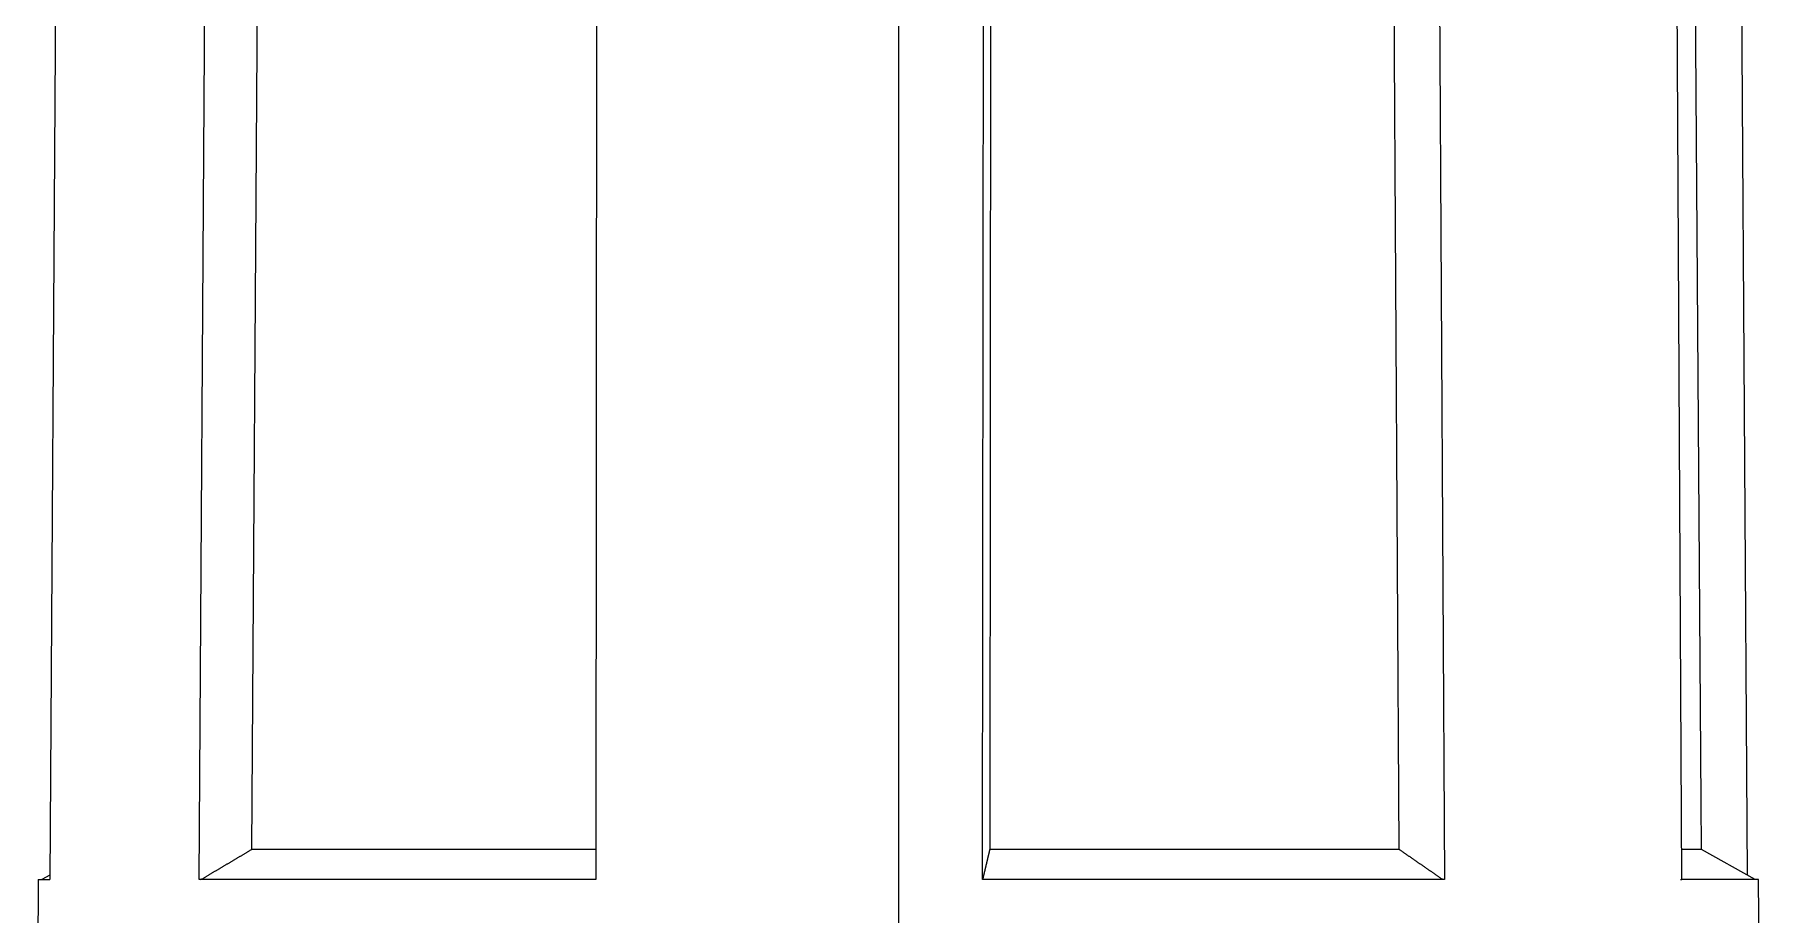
# Model space of a CAD drawing. Extents: x 55 to 320, y 62 to 485.
# Drawn here: x 260.13 to 291.13, y 347.77 to 363.56 of the extents above; entities that cross this region are included whole.
import ezdxf

# ---------------------------------------------------------------- set-up
doc = ezdxf.new("R2010")
doc.units = 0
doc.header["$MEASUREMENT"] = 0
doc.linetypes.add('CENTER', pattern=[50.8, 31.75, -6.35, 6.35, -6.35])
doc.layers.get('0').update_dxf_attribs({"linetype": 'CONTINUOUS'})
doc.layers.add('FR_QBM1_G14_40U', color=7, linetype='CONTINUOUS')

msp = doc.modelspace()

# ---------------------------------------------------------------- linework, layer by layer
at = {"linetype": 'CENTER'}
msp.add_line((275.628, 379.339), (275.628, 165.681), dxfattribs=at)
at = {"layer": 'FR_QBM1_G14_40U', "color": 5, "linetype": 'Continuous'}
for p, q in [((264.028, 348.939), (264.195, 373.903)), ((277.27, 348.939), (277.293, 373.903)), ((284.608, 348.939), (284.465, 373.903)), ((290.034, 348.94), (289.858, 373.903)), ((260.559, 372.91), (260.402, 348.396)), ((263.081, 348.396), (263.238, 372.91)), ((270.218, 372.91), (270.196, 348.396)), ((277.136, 348.396), (277.158, 372.91)), ((285.287, 372.91), (285.421, 348.396)), ((289.683, 348.396), (289.548, 372.91)), ((290.696, 372.91), (290.853, 348.477)), ((270.194, 348.939), (264.028, 348.939)), ((284.608, 348.939), (277.27, 348.939)), ((290.034, 348.939), (289.684, 348.939)), ((290.996, 348.396), (290.034, 348.939)), ((260.403, 348.477), (260.259, 348.396)), ((260.195, 348.396), (260.128, 338.396)), ((260.195, 348.396), (260.402, 348.396)), ((270.196, 348.396), (263.081, 348.396)), ((285.421, 348.396), (277.136, 348.396)), ((289.657, 348.396), (289.683, 348.396)), ((291.06, 348.396), (289.683, 348.396)), ((291.128, 338.396), (291.06, 348.396))]:
    msp.add_line(p, q, dxfattribs=at)
at = {"layer": 'FR_QBM1_G14_40U', "color": 5}
for points in [[(263.111, 348.396, 0), (263.121, 348.402, 0), (263.131, 348.408, 0), (263.14, 348.413, 0), (263.15, 348.419, 0), (263.159, 348.425, 0), (263.169, 348.431, 0), (263.179, 348.436, 0), (263.188, 348.442, 0), (263.198, 348.448, 0), (263.208, 348.453, 0), (263.217, 348.459, 0), (263.227, 348.465, 0), (263.237, 348.471, 0), (263.246, 348.476, 0), (263.256, 348.482, 0), (263.266, 348.488, 0), (263.275, 348.494, 0), (263.285, 348.499, 0), (263.295, 348.505, 0), (263.304, 348.511, 0), (263.314, 348.516, 0), (263.323, 348.522, 0), (263.333, 348.528, 0), (263.343, 348.534, 0), (263.352, 348.539, 0), (263.362, 348.545, 0), (263.372, 348.551, 0), (263.381, 348.556, 0), (263.391, 348.562, 0), (263.401, 348.568, 0), (263.41, 348.574, 0), (263.42, 348.579, 0), (263.43, 348.585, 0), (263.439, 348.591, 0), (263.449, 348.597, 0), (263.459, 348.602, 0), (263.468, 348.608, 0), (263.478, 348.614, 0), (263.487, 348.619, 0), (263.497, 348.625, 0), (263.507, 348.631, 0), (263.516, 348.637, 0), (263.526, 348.642, 0), (263.536, 348.648, 0), (263.545, 348.654, 0), (263.555, 348.659, 0), (263.565, 348.665, 0), (263.574, 348.671, 0), (263.584, 348.677, 0), (263.594, 348.682, 0), (263.603, 348.688, 0), (263.613, 348.694, 0), (263.623, 348.699, 0), (263.632, 348.705, 0), (263.642, 348.711, 0), (263.651, 348.717, 0), (263.661, 348.722, 0), (263.671, 348.728, 0), (263.68, 348.734, 0), (263.69, 348.739, 0), (263.7, 348.745, 0), (263.709, 348.751, 0), (263.719, 348.757, 0), (263.729, 348.762, 0), (263.738, 348.768, 0), (263.748, 348.774, 0), (263.758, 348.779, 0), (263.767, 348.785, 0), (263.777, 348.791, 0), (263.787, 348.797, 0), (263.796, 348.802, 0), (263.806, 348.808, 0), (263.816, 348.814, 0), (263.825, 348.819, 0), (263.835, 348.825, 0), (263.844, 348.831, 0), (263.854, 348.837, 0), (263.864, 348.842, 0), (263.873, 348.848, 0), (263.883, 348.854, 0), (263.893, 348.859, 0), (263.902, 348.865, 0), (263.912, 348.871, 0), (263.922, 348.877, 0), (263.931, 348.882, 0), (263.941, 348.888, 0), (263.951, 348.894, 0), (263.96, 348.899, 0), (263.97, 348.905, 0), (263.98, 348.911, 0), (263.989, 348.917, 0), (263.999, 348.922, 0), (264.009, 348.928, 0), (264.018, 348.934, 0), (264.028, 348.939, 0)], [(277.14, 348.396, 0), (277.142, 348.402, 0), (277.143, 348.408, 0), (277.144, 348.413, 0), (277.146, 348.419, 0), (277.147, 348.425, 0), (277.148, 348.431, 0), (277.15, 348.436, 0), (277.151, 348.442, 0), (277.153, 348.448, 0), (277.154, 348.453, 0), (277.155, 348.459, 0), (277.157, 348.465, 0), (277.158, 348.471, 0), (277.159, 348.476, 0), (277.161, 348.482, 0), (277.162, 348.488, 0), (277.163, 348.494, 0), (277.165, 348.499, 0), (277.166, 348.505, 0), (277.168, 348.511, 0), (277.169, 348.516, 0), (277.17, 348.522, 0), (277.172, 348.528, 0), (277.173, 348.534, 0), (277.174, 348.539, 0), (277.176, 348.545, 0), (277.177, 348.551, 0), (277.178, 348.556, 0), (277.18, 348.562, 0), (277.181, 348.568, 0), (277.183, 348.574, 0), (277.184, 348.579, 0), (277.185, 348.585, 0), (277.187, 348.591, 0), (277.188, 348.597, 0), (277.189, 348.602, 0), (277.191, 348.608, 0), (277.192, 348.614, 0), (277.193, 348.619, 0), (277.195, 348.625, 0), (277.196, 348.631, 0), (277.198, 348.637, 0), (277.199, 348.642, 0), (277.2, 348.648, 0), (277.202, 348.654, 0), (277.203, 348.659, 0), (277.204, 348.665, 0), (277.206, 348.671, 0), (277.207, 348.677, 0), (277.208, 348.682, 0), (277.21, 348.688, 0), (277.211, 348.694, 0), (277.213, 348.699, 0), (277.214, 348.705, 0), (277.215, 348.711, 0), (277.217, 348.717, 0), (277.218, 348.722, 0), (277.219, 348.728, 0), (277.221, 348.734, 0), (277.222, 348.739, 0), (277.223, 348.745, 0), (277.225, 348.751, 0), (277.226, 348.757, 0), (277.228, 348.762, 0), (277.229, 348.768, 0), (277.23, 348.774, 0), (277.232, 348.779, 0), (277.233, 348.785, 0), (277.234, 348.791, 0), (277.236, 348.797, 0), (277.237, 348.802, 0), (277.238, 348.808, 0), (277.24, 348.814, 0), (277.241, 348.819, 0), (277.243, 348.825, 0), (277.244, 348.831, 0), (277.245, 348.837, 0), (277.247, 348.842, 0), (277.248, 348.848, 0), (277.249, 348.854, 0), (277.251, 348.859, 0), (277.252, 348.865, 0), (277.253, 348.871, 0), (277.255, 348.877, 0), (277.256, 348.882, 0), (277.258, 348.888, 0), (277.259, 348.894, 0), (277.26, 348.899, 0), (277.262, 348.905, 0), (277.263, 348.911, 0), (277.264, 348.917, 0), (277.266, 348.922, 0), (277.267, 348.928, 0), (277.268, 348.934, 0), (277.27, 348.939, 0)], [(284.608, 348.939, 0), (284.617, 348.934, 0), (284.625, 348.928, 0), (284.633, 348.922, 0), (284.642, 348.917, 0), (284.65, 348.911, 0), (284.658, 348.905, 0), (284.666, 348.899, 0), (284.675, 348.894, 0), (284.683, 348.888, 0), (284.691, 348.882, 0), (284.7, 348.877, 0), (284.708, 348.871, 0), (284.716, 348.865, 0), (284.724, 348.859, 0), (284.733, 348.854, 0), (284.741, 348.848, 0), (284.749, 348.842, 0), (284.758, 348.837, 0), (284.766, 348.831, 0), (284.774, 348.825, 0), (284.782, 348.819, 0), (284.791, 348.814, 0), (284.799, 348.808, 0), (284.807, 348.802, 0), (284.816, 348.797, 0), (284.824, 348.791, 0), (284.832, 348.785, 0), (284.84, 348.779, 0), (284.849, 348.774, 0), (284.857, 348.768, 0), (284.865, 348.762, 0), (284.874, 348.757, 0), (284.882, 348.751, 0), (284.89, 348.745, 0), (284.899, 348.739, 0), (284.907, 348.734, 0), (284.915, 348.728, 0), (284.923, 348.722, 0), (284.932, 348.717, 0), (284.94, 348.711, 0), (284.948, 348.705, 0), (284.957, 348.699, 0), (284.965, 348.694, 0), (284.973, 348.688, 0), (284.981, 348.682, 0), (284.99, 348.677, 0), (284.998, 348.671, 0), (285.006, 348.665, 0), (285.015, 348.659, 0), (285.023, 348.654, 0), (285.031, 348.648, 0), (285.039, 348.642, 0), (285.048, 348.637, 0), (285.056, 348.631, 0), (285.064, 348.625, 0), (285.072, 348.619, 0), (285.081, 348.614, 0), (285.089, 348.608, 0), (285.097, 348.602, 0), (285.106, 348.597, 0), (285.114, 348.591, 0), (285.122, 348.585, 0), (285.13, 348.579, 0), (285.139, 348.574, 0), (285.147, 348.568, 0), (285.155, 348.562, 0), (285.164, 348.556, 0), (285.172, 348.551, 0), (285.18, 348.545, 0), (285.188, 348.539, 0), (285.197, 348.534, 0), (285.205, 348.528, 0), (285.213, 348.522, 0), (285.222, 348.516, 0), (285.23, 348.511, 0), (285.238, 348.505, 0), (285.246, 348.499, 0), (285.255, 348.494, 0), (285.263, 348.488, 0), (285.271, 348.482, 0), (285.28, 348.476, 0), (285.288, 348.471, 0), (285.296, 348.465, 0), (285.304, 348.459, 0), (285.313, 348.453, 0), (285.321, 348.448, 0), (285.329, 348.442, 0), (285.338, 348.436, 0), (285.346, 348.431, 0), (285.354, 348.425, 0), (285.362, 348.419, 0), (285.371, 348.413, 0), (285.379, 348.408, 0), (285.387, 348.402, 0), (285.396, 348.396, 0)]]:
    msp.add_polyline3d(points, dxfattribs=at)

doc.saveas('drawing.dxf')
